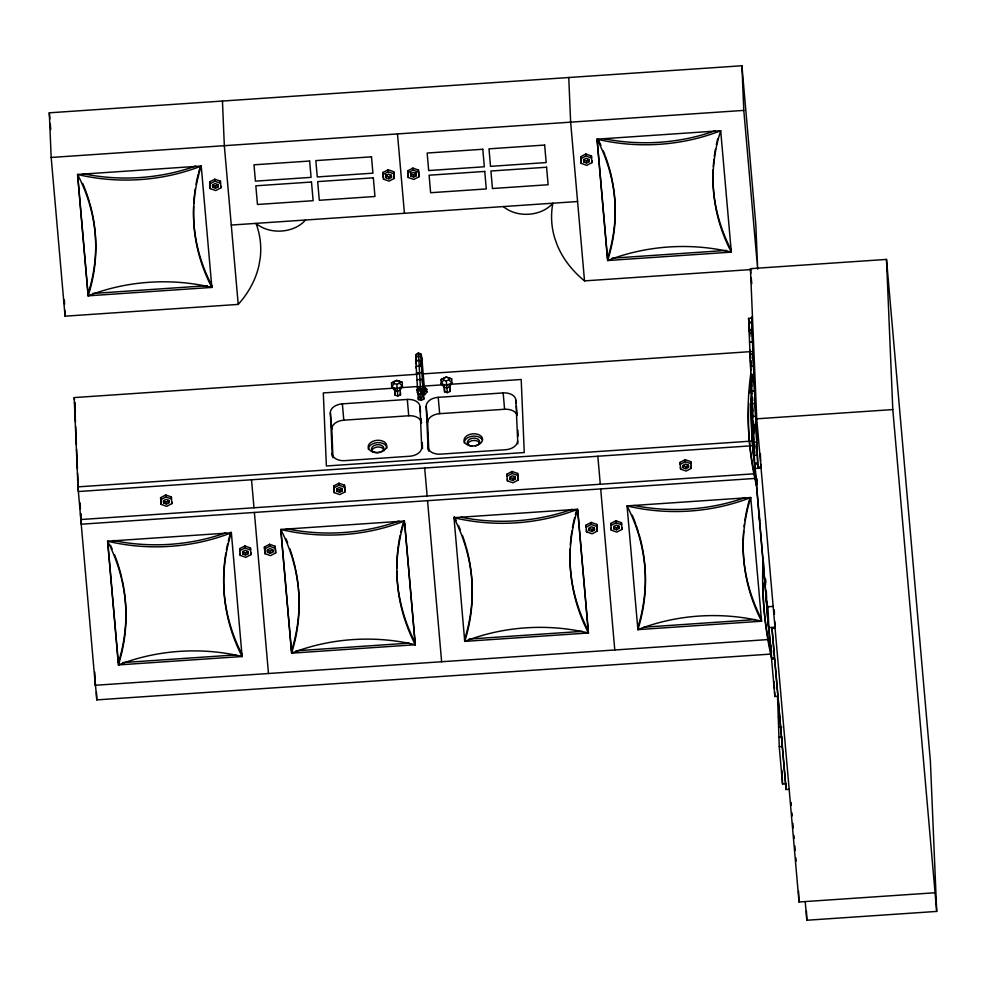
<?xml version="1.0" encoding="UTF-8"?>
<svg xmlns="http://www.w3.org/2000/svg" width="986" height="986" viewBox="0 0 986 986"><rect width="100%" height="100%" fill="white"/><g stroke="black" fill="none" stroke-linecap="round" stroke-linejoin="round"><path stroke-width="1.48" d="M416.117 363.797L415.882 354.64L418.458 352.914L421.244 354.282L422.242 362.675L424.572 390.382L421.934 391.578M421.478 363.427L421.244 354.282M418.458 352.914L421.133 400.39L423.77 399.194L423.684 397.161M421.133 400.39L423.277 393.155L422.304 379.4L416.942 379.758L417.928 393.513L421.133 400.39L418.421 399.564L417.448 386.179M420.258 364.635L421.946 360.864L421.453 357.363L421.355 359.976M400.082 390.148L402.399 386.302L402.226 382.248L396.668 380.276L391.516 382.975L391.688 387.03L394.72 390.505L397.444 391.343L400.082 390.148L399.996 388.114L400.489 394.807L397.851 396.002L395.139 395.176L394.646 388.484L394.72 390.505M394.03 381.471L394.117 383.505L391.688 387.03L397.124 388.706L402.399 386.302L399.466 383.135L399.379 381.114M443.503 378.119L443.589 380.14L441.161 383.677L444.193 387.141L446.917 387.979L449.554 386.783L451.871 382.95L451.699 378.883L446.14 376.923L440.988 379.61L441.161 383.677L446.596 385.341L451.871 382.95L448.938 379.783L448.852 377.749M418.927 394.388L417.226 392.662L416.979 389.877L418.532 387.917M426.716 389.211L426.95 391.997L424.646 394.93L424.399 392.145L426.716 389.211L424.165 386.611M415.772 355.231L418.335 353.543L421.121 354.874M415.784 357.561L418.347 355.983L421.133 357.191M209.673 181.905L214.825 179.206L220.383 181.177L220.876 187.87L215.724 190.569L210.166 188.597L209.673 181.905L210.166 188.597M209.759 183.938L214.911 181.239L220.47 183.211L220.383 181.177M212.742 187.254L212.656 185.22L215.429 186.206L218.005 184.863L218.091 186.884L215.515 188.24L212.742 187.254L212.532 184.924L215.108 183.569L217.894 184.555L218.091 186.884M383.024 172.476L388.176 169.777L393.734 171.749L394.141 176.42L394.227 178.441L389.076 181.141L383.517 179.169L383.024 172.476L383.517 179.169M383.11 174.51L388.262 171.81L393.821 173.77L394.227 178.441M386.093 177.825L385.908 174.633L386.007 175.791L388.792 176.777L391.368 175.434L391.454 177.455L388.878 178.811L386.093 177.825L385.896 175.483L388.472 174.14L391.245 175.126L391.454 177.455M407.76 170.8L412.912 168.101L418.471 170.06L418.964 176.765L413.812 179.464L408.253 177.492L407.76 170.8L407.847 172.821L412.998 170.122L418.557 172.094L418.471 170.06M410.632 173.807L413.208 172.464L415.981 173.45M410.743 174.115L413.528 175.101L416.104 173.746M410.829 176.137L410.644 172.944L410.829 176.137L413.615 177.123L416.191 175.779L416.006 172.587L416.191 175.779M580.717 156.7L585.869 154.001L591.427 155.973L591.92 162.665L586.769 165.365L581.21 163.393L580.717 156.7L581.21 163.393M580.803 158.721L585.955 156.022L591.514 157.994L591.427 155.973M583.786 162.049L583.7 160.015L586.473 161.001L589.049 159.646L589.135 161.679L586.559 163.035L583.786 162.049L583.576 159.707L586.152 158.364L588.938 159.35L589.135 161.679M160.619 497.683L165.771 494.984L171.33 496.956L171.823 503.649L166.671 506.348L161.112 504.376L160.619 497.683L161.112 504.376M160.706 499.717L165.845 497.018L171.416 498.99L171.33 496.956M163.688 503.033L163.602 500.999L166.375 501.985L168.951 500.641L169.037 502.663L166.461 504.019L163.688 503.033L163.479 500.703L166.055 499.347L168.84 500.333L169.037 502.663M333.773 485.925L338.925 483.226L344.484 485.198L344.89 489.857L344.977 491.891L339.825 494.59L334.266 492.618L333.773 485.925L334.266 492.618M333.86 487.947L339.011 485.248L344.57 487.22L344.977 491.891M336.842 491.274L336.756 489.241L339.529 490.227L342.105 488.871L342.191 490.905L339.615 492.248L336.842 491.274L336.633 488.933L339.209 487.589L341.994 488.575L342.191 490.905M239.721 548.66L244.873 545.961L250.432 547.933L250.925 554.637L245.773 557.337L240.214 555.365L239.721 548.66L239.808 550.693L244.959 547.994L250.518 549.966L250.432 547.933M242.79 554.009L242.704 551.987L245.489 552.973L248.065 551.618L248.152 553.651L245.576 554.995L242.79 554.009L242.593 551.679L245.169 550.324L247.942 551.31L248.152 553.651M264.458 546.983L269.609 544.284L275.168 546.256L275.575 550.928L275.661 552.949L270.509 555.648L264.951 553.676L264.458 546.983L264.951 553.676M264.544 549.017L269.696 546.318L275.254 548.278L275.661 552.949M267.526 552.333L267.44 550.299L270.226 551.285L272.802 549.941L272.888 551.963L270.312 553.319L267.526 552.333L267.329 549.991L269.905 548.647L272.678 549.633L272.888 551.963M506.927 474.155L512.079 471.456L517.638 473.428L518.131 480.12L512.979 482.82L507.42 480.848L506.927 474.155L507.014 476.189L512.165 473.49L517.724 475.462L518.131 480.12M509.996 479.504L509.91 477.47L512.683 478.456L515.259 477.113L515.345 479.134L512.769 480.49L509.996 479.504L509.787 477.175L512.363 475.819L515.148 476.805L515.345 479.134M680.081 462.397L685.233 459.698L690.792 461.658L691.285 468.362L686.133 471.061L680.574 469.089L680.081 462.397L680.167 464.418L685.319 461.719L690.878 463.691L690.792 461.658M683.15 467.734L683.064 465.712L685.837 466.698L688.413 465.343L688.499 467.376L685.923 468.72L683.15 467.734L682.941 465.404L685.517 464.061L688.302 465.047L688.499 467.376M586.029 525.131L591.181 522.432L596.74 524.404L597.233 531.109L592.093 533.808L586.522 531.836L586.029 525.131L586.115 527.165L591.267 524.466L596.826 526.438L597.233 531.109M589.098 530.48L589.012 528.459L591.797 529.445L594.373 528.089L594.459 530.123L591.883 531.466L589.098 530.48L588.901 528.151L591.477 526.795L594.25 527.781L594.459 530.123M610.765 523.455L615.917 520.756L621.476 522.728L621.969 529.42L616.829 532.12L611.258 530.148L610.765 523.455L610.852 525.489L616.004 522.79L621.562 524.749L621.476 522.728M613.834 528.804L613.748 526.77L616.533 527.756L619.109 526.413L619.196 528.434L616.62 529.79L613.834 528.804L613.637 526.462L616.213 525.119L618.986 526.105L619.196 528.434M391.516 382.975L396.779 380.584L402.226 382.248M394.117 383.505L396.828 384.343L399.466 383.135M440.988 379.61L446.251 377.219L451.699 378.883M443.589 380.14L446.301 380.978L448.938 379.783M444.612 391.812L444.119 385.119L444.612 391.812L447.324 392.65L449.961 391.454L449.468 384.75L449.961 391.454M422.784 386.413L417.423 386.771M305.487 220.014A30.997 23.417 -2.4 0 1 256.003 223.366A127.453 96.295 -2.4 0 1 260.205 258.172L259.01 265.172A127.453 96.295 -2.4 0 1 238.218 304.415L65.064 316.173L51.173 157.452L49.3 112.811L741.916 65.754L755.806 224.475L757.679 269.116L743.789 110.395L741.916 65.754M51.173 157.452L743.789 110.395M231.266 225.054L577.586 201.526M92.659 293.483L207.183 285.706M612.121 258.184L726.645 250.407M211.842 287.419A268.143 202.586 -2.4 0 1 201.23 166.042L77.549 174.448A268.143 202.586 -2.4 0 1 88.161 295.825A161.199 121.783 -2.4 0 1 211.842 287.419L201.23 166.042A161.199 121.783 -2.4 0 1 77.549 174.448L88.161 295.825L211.842 287.419L211.756 285.385A268.143 202.586 -2.4 0 1 193.613 206.407M731.304 252.133L607.622 260.526L597.011 139.149L720.692 130.744L731.304 252.133A161.199 121.783 -2.4 0 0 607.622 260.526A268.143 202.586 -2.4 0 0 597.011 139.149A161.199 121.783 -2.4 0 0 720.692 130.744A268.143 202.586 -2.4 0 0 731.304 252.133L731.23 250.099A268.143 202.586 -2.4 0 1 713.137 169.641M935.061 892.749L799.017 901.993L756.743 418.816L750.445 268.66L886.488 259.417L930.39 761.266L936.7 911.421L806.831 920.246L805.205 901.574M503.378 206.567A30.997 23.417 -2.4 0 0 552.85 203.202A127.453 96.295 -2.4 0 0 554.748 238.156L557.152 244.922A127.453 96.295 -2.4 0 0 584.525 280.887L751.554 269.535M749.902 336.263L748.571 318.379L751.665 318.17L751.554 316.999A2123.462 47.599 86.1 0 0 757.864 467.154L757.963 468.313L757.778 464.036L754.684 464.246L766.972 606.834L773.16 606.415M748.719 322.2L751.813 321.991L751.665 318.17M749.027 330.162L752.121 329.953L751.85 322.94L748.756 323.149L754.635 463.173L766.972 606.834M749.508 342.093L752.601 341.883L752.121 329.953M768.02 639.569L95.322 685.27L77.968 486.862L74.209 397.58L418.224 374.212M422.821 373.904L751.48 351.571M749.989 354.147L753.082 353.937L752.601 341.883M393.87 388.139L323.309 392.933L326.378 465.984L524.269 452.537L521.2 379.487L450.627 384.281M401.536 387.621L416.881 386.574M423.019 386.155L442.96 384.799M750.482 366.336L753.575 366.126L753.082 353.937M421.959 392.305L424.399 392.145M332.307 456.358L330.347 412.801A12.399 8.122 -5 0 1 342.364 403.853L407.304 399.441A12.399 8.122 -5 0 1 420.011 406.713L420.529 412.653M428.158 449.838L426.198 406.294A12.399 8.122 -5 0 1 438.228 397.333L503.156 392.921A12.399 8.122 -5 0 1 515.863 400.205L516.122 403.175M750.999 378.661L754.093 378.451L753.575 366.126M751.517 391.122L754.61 390.912L754.093 378.451M332.972 457.701L331.777 429.144A12.399 8.122 -5 0 1 343.794 420.184L408.734 415.772A12.399 8.122 -5 0 1 421.441 423.056L421.047 418.594M428.824 451.194L427.628 422.637A12.399 8.122 -5 0 1 439.657 413.676L504.585 409.264A12.399 8.122 -5 0 1 517.145 415.488M752.047 403.705L755.14 403.496L754.61 390.912M752.589 416.412L755.683 416.203L755.14 403.496M756.743 418.816L892.798 409.572L886.488 259.417M753.144 429.255L756.237 429.046L755.683 416.203M77.968 486.862L753.686 440.952M753.711 442.221L756.804 442.011L757.729 462.964L754.635 463.173M754.13 445.623L78.375 491.533L77.611 473.379M754.29 455.31L757.371 455.101M757.864 467.154L760.958 466.945A2123.462 47.599 86.1 0 1 760.822 463.987M754.869 468.523L761.056 468.103M755.054 473.736L80.827 519.536L80.569 513.484M755.461 478.407L81.234 524.207L80.79 513.62M231.279 532.797A161.199 121.783 -2.4 0 1 107.597 541.203L118.419 664.921L242.1 656.516A278.323 210.277 -2.4 0 1 231.279 532.797L107.597 541.203A278.323 210.277 -2.4 0 1 118.419 664.921A161.199 121.783 -2.4 0 1 242.1 656.516L242.026 654.482A278.323 210.277 -2.4 0 1 225.868 552.998M453.905 517.675L577.586 509.269A278.323 210.277 -2.4 0 0 588.42 632.987L464.739 641.381A278.323 210.277 -2.4 0 0 453.905 517.675A161.199 121.783 -2.4 0 0 577.586 509.269L588.42 632.987A161.199 121.783 -2.4 0 0 464.739 641.381L453.954 517.169M122.917 662.58L235.913 654.901M296.071 650.809L409.067 643.131M469.225 639.051L582.221 631.373M643.907 627.182L755.375 619.602M415.266 644.745L291.585 653.151A278.323 210.277 -2.4 0 0 280.751 529.445L404.433 521.039A278.323 210.277 -2.4 0 0 415.266 644.745A161.199 121.783 -2.4 0 0 291.585 653.151L280.751 529.445A161.199 121.783 -2.4 0 0 404.433 521.039L415.266 644.745L404.753 523.591M637.893 629.623L761.574 621.217L750.74 497.511A161.199 121.783 -2.4 0 1 627.059 505.904L637.893 629.623A161.199 121.783 -2.4 0 1 761.574 621.217A278.323 210.277 -2.4 0 1 750.74 497.511L627.059 505.904A278.323 210.277 -2.4 0 1 637.893 629.623L637.806 627.589A278.323 210.277 -2.4 0 0 638.916 533.833M774.589 657.798L771.496 658.007L768.846 627.663L775.021 627.244A2066.508 46.342 86.1 0 1 774.762 621.426M789.157 789.318L786.064 789.527L771.976 628.464L775.07 628.255L775.021 627.244M95.272 682.645L96.788 699.887L770.978 654.075M777.954 696.313L774.86 696.523L771.594 659.178L774.688 658.968L785.62 783.845L782.527 784.055L779.26 746.71L777.523 695.623M778.324 716.896L780.382 716.748M778.681 727.422L781.775 727.212M778.989 737.355L782.083 737.146L782.354 746.501L779.26 746.71M424.411 389.396L426.95 391.997M416.979 389.877L418.68 391.602M415.882 354.64L416.462 358.67M416.597 361.233L416.092 357.733L415.993 360.334M421.946 360.864L422.328 364.697M892.798 409.572L936.7 911.421M750.445 268.66L750.839 273.208M751.233 277.756L751.763 283.808M791.031 802.308L791.302 805.315M791.955 812.846L792.214 815.866M792.88 823.396L793.274 827.92M793.927 835.45L794.198 838.457M794.852 845.988L795.246 850.511M795.912 858.042L796.17 861.061M748.571 318.379L748.83 321.411M749.237 325.972L749.902 333.576M750.124 350.412L750.79 358.078M750.839 362.762L750.629 360.432L750.802 364.487M751.603 373.694L751.813 376.023M751.591 374.557L751.788 376.886M751.246 373.768L751.862 379.783M751.874 386.253L751.394 378.698L751.566 382.753M752.478 397.395L752.749 400.452M774.454 656.282L771.927 627.453L771.976 628.464M752.848 411.088L752.133 397.383M753.822 426.457L753.624 424.128L753.785 428.183M753.193 421.318L753.797 430.709M753.748 430.907L753.267 423.339M753.834 432.928L753.526 429.428L753.698 433.483M754.586 444.723L754.795 447.052M754.758 448.778L754.438 443.737M753.994 444.255L754.795 453.461M597.183 140.16L607.536 258.505A268.143 202.586 -2.4 0 0 609.225 167.916M584.525 280.887L570.635 122.153L568.762 77.524M597.836 456.235L600.289 484.249M600.696 488.92L614.783 649.971M577.771 510.292L588.42 632.987M516.381 406.146L517.169 415.057M515.863 400.205L517.823 443.749M503.156 392.921L504.585 409.264M447.324 392.65L446.301 380.978M438.228 397.333L439.657 413.676M426.198 406.294L427.628 422.637M397.481 133.923L404.433 213.284M424.683 468.005L427.135 496.007M427.542 500.678L441.629 661.742M407.304 399.441L408.734 415.772M397.851 396.002L396.828 384.343M342.364 403.853L343.794 420.184M330.347 412.801L331.777 429.144M280.936 530.468L291.499 651.117A278.323 210.277 -2.4 0 0 298.45 588.42M238.218 304.415L224.327 145.694L222.454 101.053M251.529 479.763L253.981 507.778M254.388 512.449L268.475 673.5M231.328 532.304L242.1 656.516M77.721 175.446L88.161 295.825M107.782 542.226L118.345 662.888A278.323 210.277 -2.4 0 0 124.039 589.751M49.3 112.811L49.83 118.912M50.237 123.496L50.767 129.597M74.209 397.58L74.418 399.922M75.392 411.1L74.628 402.251L75.454 421.922M423.77 399.194L421.872 372.56L416.511 372.918L417.029 379.98M422.008 373.571L421.515 366.324L418.754 365.646L416.166 366.693L416.647 373.928M774.109 681.486L774.491 689.004M774.639 692.012L774.86 696.523M421.688 368.049L421.269 361.098L418.483 360.112L415.907 361.455L416.339 368.419M756.237 429.046L756.743 440.569M806.449 911.052L806.831 920.246M798.561 891.27L799.017 901.993M785.805 783.402L786.064 789.527M781.947 770.312L782.527 784.055M770.978 645.793L771.594 659.178M766.307 590.996L766.627 598.687M765.506 579.374L765.629 582.455M766.023 591.686L766.147 594.755M765.358 578.572L765.617 584.735M756.508 478.247L756.767 484.409M756.472 478.617L756.73 484.779M751.542 374.742L751.652 377.453M751.554 377.268L751.726 381.335L751.196 373.953M753.427 421.922L753.6 425.977M691.198 466.329L691.285 468.362M685.837 466.698L685.923 468.72M685.233 459.698L685.319 461.719M680.488 467.056L680.574 469.089M621.895 527.399L621.969 529.42M616.533 527.756L616.62 529.79M615.917 520.756L616.004 522.79M611.184 528.126L611.258 530.148M591.834 160.632L591.92 162.665M586.473 161.001L586.559 163.035M585.869 154.001L585.955 156.022M596.74 524.404L596.826 526.438M591.797 529.445L591.883 531.466M591.181 522.432L591.267 524.466M586.448 529.802L586.522 531.836M517.86 430.069L518.118 436.083M517.638 473.428L517.724 475.462M512.683 478.456L512.769 480.49M512.079 471.456L512.165 473.49M507.334 478.826L507.42 480.848M464.739 641.381L464.652 639.359A278.323 210.277 -2.4 0 0 466.181 547.057M418.68 172.402L418.767 174.436M418.877 174.732L418.964 176.765M424.485 388.348L424.572 390.382M413.528 175.101L413.615 177.123M412.912 168.101L412.998 170.122M422.255 442.591L422.513 448.605M420.011 406.713L421.712 447.299A12.399 8.122 -5 0 1 409.683 456.247L344.755 460.659A12.399 8.122 -5 0 1 332.048 453.387M418.335 397.531L418.421 399.564M407.97 173.129L408.056 175.163M408.167 175.459L408.253 177.492M393.734 171.749L393.821 173.77M393.944 174.078L394.03 176.112M400.402 392.785L400.489 394.807M388.792 176.777L388.878 178.811M388.176 169.777L388.262 171.81M395.053 393.143L395.139 395.176M383.234 174.805L383.32 176.839M344.484 485.198L344.57 487.22M339.529 490.227L339.615 492.248M338.925 483.226L339.011 485.248M275.168 546.256L275.254 548.278M270.226 551.285L270.312 553.319M269.609 544.284L269.696 546.318M250.838 552.604L250.925 554.637M245.489 552.973L245.576 554.995M244.873 545.961L244.959 547.994M240.128 553.331L240.214 555.365M220.79 185.849L220.876 187.87M215.429 186.206L215.515 188.24M214.825 179.206L214.911 181.239M171.737 501.627L171.823 503.649M166.375 501.985L166.461 504.019M165.771 494.984L165.845 497.018M96.468 692.271L96.788 699.887M94.767 672.082L95.149 681.215M95.211 682.558L95.322 685.27M80.125 502.897L80.384 508.949M75.639 426.47L76.403 444.624M76.588 449.16L77.413 468.831M64.373 299.806L64.558 304.267M64.817 310.22L65.064 316.173M771.249 656.701A773.492 506.434 -5 0 1 763.028 582.899M763.115 575.738A773.492 506.434 -5 0 1 763.657 562.821M768.451 626.886A1350.413 884.171 -5 0 1 767.946 621.205M767.601 616.94A1350.413 884.171 -5 0 1 766.615 601.275M763.25 558.162A773.492 506.434 -5 0 0 770.842 652.029L771.619 651.968A1350.413 884.171 -5 0 1 766.011 592.327M756.447 478.395A1173.932 768.624 -5 0 0 756.841 481.02L756.065 481.082A672.649 440.409 -5 0 1 750.802 373.484M755.51 471.801A1173.932 768.624 -5 0 1 751.813 374.754M753.76 457.96A1173.932 768.624 -5 0 1 751.48 398.122M756.472 485.741A672.649 440.409 -5 0 1 748.83 403.594M749.57 392.884A672.649 440.409 -5 0 1 749.804 390.209M763.213 558.249A467.475 10.489 86.1 0 1 763.324 562.501M759.651 520.485A467.475 10.476 86.1 0 1 759.208 511.82M760.687 461.054A2123.462 47.599 86.1 0 1 760.366 453.72M774.441 614.192A2066.508 46.342 86.1 0 1 774.256 609.878M768.833 627.601A2066.508 46.342 86.1 0 1 767.872 605.922M753.797 439.916A857.709 19.239 86.1 0 1 752.959 421.466M752.774 417.288A857.709 19.239 86.1 0 1 751.961 398.233M751.788 394.227A857.709 19.239 86.1 0 1 750.962 373.99M750.839 370.946A857.709 19.239 86.1 0 1 750.038 350.313M95.26 233.731A268.143 202.586 -2.4 0 1 88.074 293.791M82.688 183.421A268.143 202.586 -2.4 0 1 86.041 191.826M86.558 193.244A268.143 202.586 -2.4 0 1 89.344 201.773M89.751 203.202A268.143 202.586 -2.4 0 1 95.137 232.265M715.133 130.781A161.199 121.783 -2.4 0 1 604.147 138.718M598.305 139.852A268.143 202.586 -2.4 0 1 600.93 145.361M603.321 150.92A268.143 202.586 -2.4 0 1 604.985 155.122M605.515 156.54A268.143 202.586 -2.4 0 1 608.806 166.486M713.297 166.696A268.143 202.586 -2.4 0 1 713.975 159.338M714.332 156.392A268.143 202.586 -2.4 0 1 715.491 149.059M716.366 144.671A268.143 202.586 -2.4 0 1 717.709 138.853M572.028 509.306A161.199 121.783 -2.4 0 1 461.054 517.231M454.435 516.861A278.323 210.277 -2.4 0 1 456.222 520.534M458.465 525.464A278.323 210.277 -2.4 0 1 460.252 529.728M462.446 535.447A278.323 210.277 -2.4 0 1 465.762 545.591M588.334 630.954A278.323 210.277 -2.4 0 1 570.105 548.943M570.376 544.445A278.323 210.277 -2.4 0 1 571.929 530.961M572.435 527.978A278.323 210.277 -2.4 0 1 574.628 517.564M575.38 514.606A278.323 210.277 -2.4 0 1 576.613 510.181M110.494 545.283A278.323 210.277 -2.4 0 1 112.157 548.992M114.512 554.674A278.323 210.277 -2.4 0 1 119.023 567.665M119.454 569.119A278.323 210.277 -2.4 0 1 121.746 577.919M122.079 579.386A278.323 210.277 -2.4 0 1 123.792 588.272M225.72 532.834A161.199 121.783 -2.4 0 1 113.291 540.464M632.223 515.111A278.323 210.277 -2.4 0 1 635.6 523.689M636.118 525.131A278.323 210.277 -2.4 0 1 638.484 532.378M761.488 619.196A278.323 210.277 -2.4 0 1 743.641 531.183M744.073 526.684A278.323 210.277 -2.4 0 1 744.442 523.689M744.849 520.694A278.323 210.277 -2.4 0 1 745.589 516.22M745.86 514.729A278.323 210.277 -2.4 0 1 747.425 507.285M747.782 505.806A278.323 210.277 -2.4 0 1 749.348 499.89M226.398 550.015A278.323 210.277 -2.4 0 1 227.618 544.062M228.321 541.104A278.323 210.277 -2.4 0 1 230.749 532.243M745.182 497.536A161.199 121.783 -2.4 0 1 634.208 505.473M193.749 203.461A268.143 202.586 -2.4 0 1 194.501 194.624M194.686 193.157A268.143 202.586 -2.4 0 1 195.29 188.757M196.029 184.357A268.143 202.586 -2.4 0 1 198.248 174.14M198.617 172.686A268.143 202.586 -2.4 0 1 200.244 166.893M195.659 166.067A161.199 121.783 -2.4 0 1 83.231 173.709M415.18 642.724A278.323 210.277 -2.4 0 1 396.828 571.214M396.791 568.219A278.323 210.277 -2.4 0 1 397.605 551.716M397.765 550.213A278.323 210.277 -2.4 0 1 400.131 535.275M400.772 532.304A278.323 210.277 -2.4 0 1 401.475 529.334M401.844 527.855A278.323 210.277 -2.4 0 1 403.04 523.418M398.874 521.064A161.199 121.783 -2.4 0 1 286.445 528.706M472.084 446.239A6.199 4.055 -5 0 1 468.35 440.224A6.199 4.055 -5 0 1 478.481 439.534A6.199 4.055 -5 0 1 475.277 446.017M467.697 443.897A6.199 4.055 -5 0 1 473.551 440.483A6.199 4.055 -5 0 1 479.652 443.084M368.382 449.357A9.305 6.089 -5 0 1 377.404 442.64A9.305 6.089 -5 0 1 386.943 448.088M371.685 451.477A6.199 4.055 -5 0 1 377.7 447.003A6.199 4.055 -5 0 1 384.047 450.639M427.899 446.868A12.399 8.122 -5 0 0 440.606 454.152L505.535 449.739A12.399 8.122 -5 0 0 517.564 440.779M285.915 538.639A278.323 210.277 -2.4 0 1 287.666 542.916M289.81 548.66A278.323 210.277 -2.4 0 1 292.176 555.907M292.608 557.361A278.323 210.277 -2.4 0 1 295.233 567.628M295.553 569.095A278.323 210.277 -2.4 0 1 298.314 586.929M464.233 442.837A9.305 6.089 -5 0 1 472.047 436.256A9.305 6.089 -5 0 1 482.413 440.027M420.085 386.882L417.928 393.513L420.615 394.006L423.277 393.155L420.085 386.882M309.653 161.026L253.994 164.81L255.423 181.141L311.083 177.357L309.653 161.026M371.488 156.823L315.84 160.607L317.27 176.938L372.918 173.166L371.488 156.823M482.807 149.256L427.148 153.04L428.676 170.541L484.336 166.77L482.807 149.256M544.642 145.053L488.994 148.837L490.523 166.351L546.182 162.567L544.642 145.053M311.49 182.028L255.83 185.812L257.469 204.484L313.129 200.7L311.49 182.028M373.337 177.825L317.677 181.609L319.304 200.281L374.963 196.497L373.337 177.825M484.742 171.428L429.095 175.212L430.623 192.726L486.283 188.942L484.742 171.428M546.589 167.238L490.929 171.009L492.458 188.523L548.117 184.739L546.589 167.238M373.041 451.97A9.305 6.089 -5 0 0 386.734 445.758A9.305 6.089 -5 0 0 372.597 441.432A9.305 6.089 -5 0 0 373.041 451.97M374.717 452.451A6.199 4.055 -5 0 0 383.85 448.297A6.199 4.055 -5 0 0 374.421 445.413A6.199 4.055 -5 0 0 374.717 452.451M468.892 445.462A9.305 6.089 -5 0 0 482.585 439.251A9.305 6.089 -5 0 0 468.449 434.925A9.305 6.089 -5 0 0 468.892 445.462"/></g></svg>
